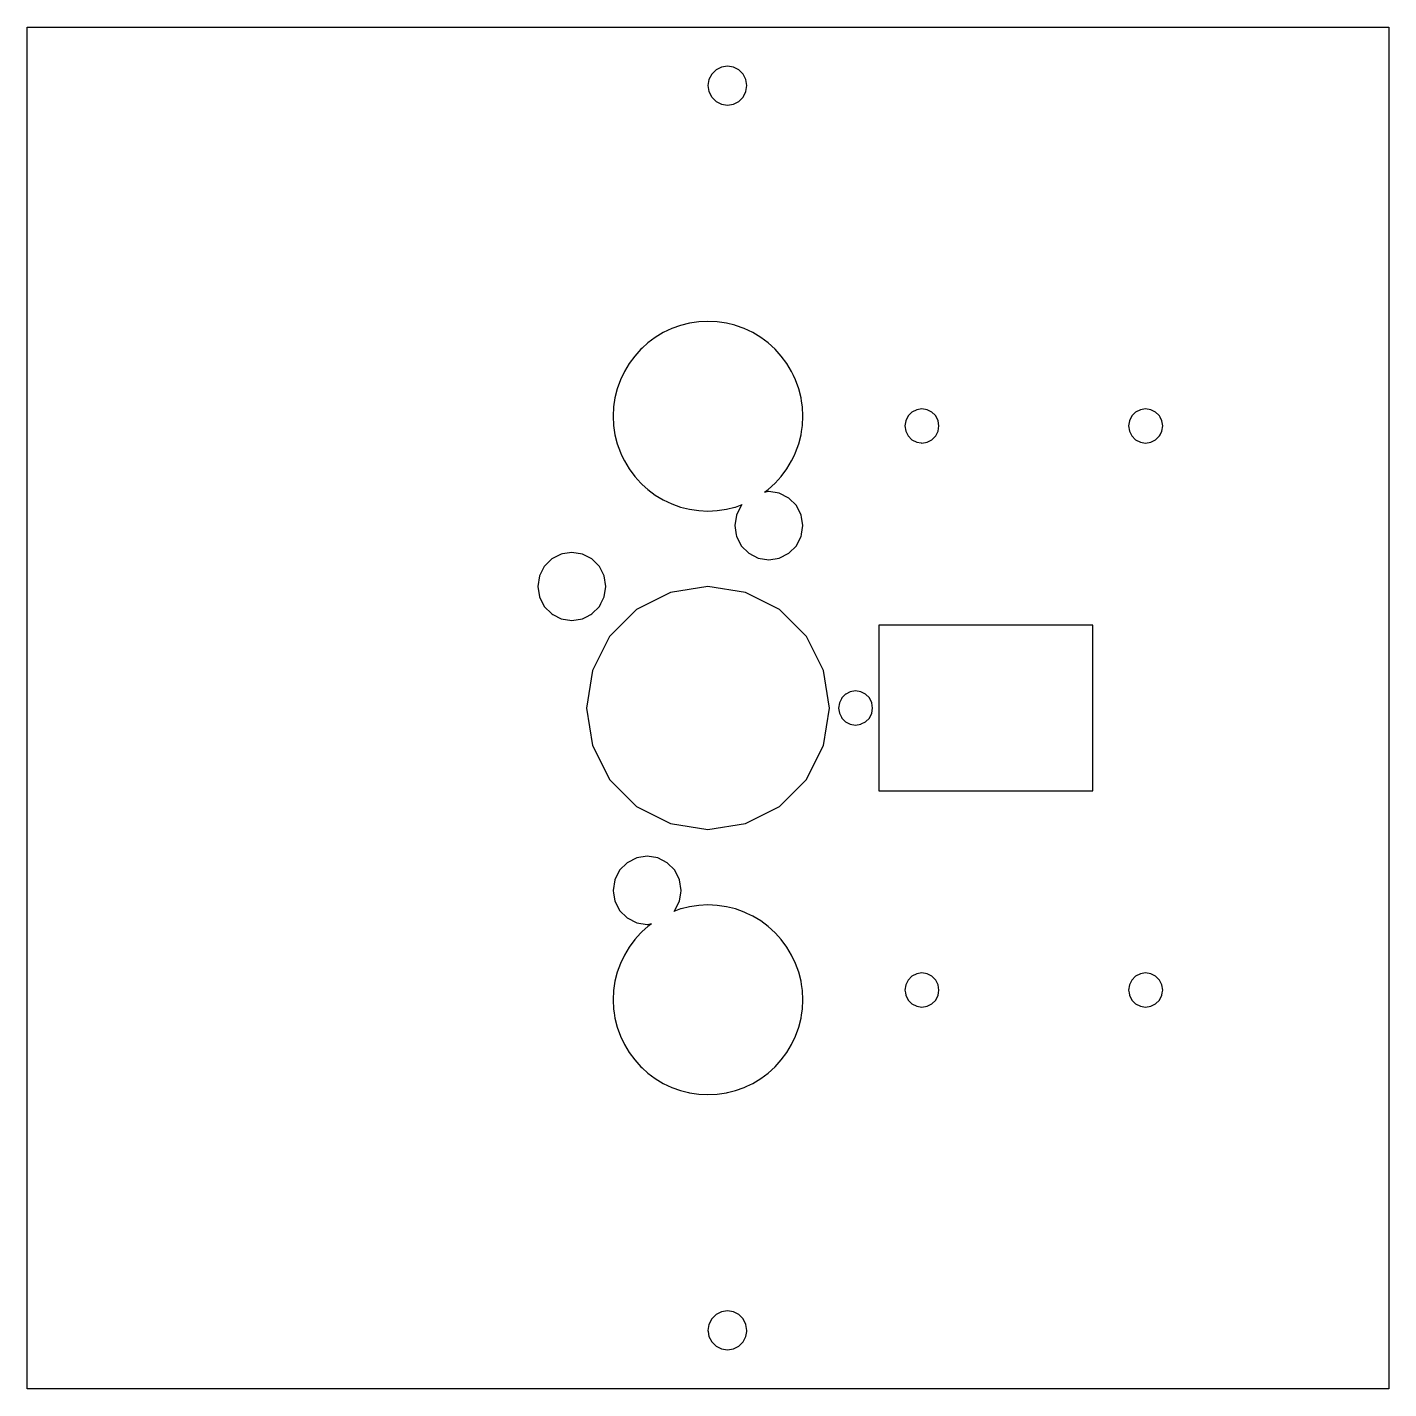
# Model space of a CAD drawing. Extents: x 31 to 171, y 95 to 235.
import ezdxf

# ---------------------------------------------------------------- set-up
doc = ezdxf.new("R2010")
doc.units = 0
doc.layers.add('Ebene_1', color=7, linetype='CONTINUOUS')

msp = doc.modelspace()

# ---------------------------------------------------------------- linework, layer by layer
at = {"layer": 'Ebene_1', "color": 1}
for points in [[(30.768416, 94.79762), (30.768416, 234.79762), (83.265216, 234.79762), (88.265189, 234.79762), (90.270167, 234.79762), (91.015171, 234.79762), (100.76512, 234.79762), (104.77012, 234.79762), (113.27112, 234.79762), (121.01512, 234.79762), (124.52012, 234.79762), (144.01612, 234.79762), (147.52112, 234.79762), (170.76812, 234.79762), (170.76812, 192.04562), (170.76812, 173.29962), (170.76812, 169.79962), (170.76812, 159.79462), (170.76812, 156.29462), (170.76812, 152.29462), (170.76812, 134.04462), (170.76812, 98.79462), (170.76812, 94.79762), (100.76512, 94.79762), (91.015171, 94.79762), (88.265189, 94.79762), (83.265216, 94.79762)], [(100.86418, 228.178484), (101.12731, 227.661482), (101.14821, 227.620482), (101.59121, 227.177481), (102.14921, 226.893481), (102.76821, 226.795481), (103.38721, 226.893481), (103.94521, 227.177481), (104.38821, 227.620482), (104.40911, 227.661482), (104.67225, 228.178484), (104.77025, 228.797484), (104.67225, 229.416483), (104.38825, 229.974482), (103.94525, 230.417483), (103.38725, 230.701483), (102.76825, 230.800483), (102.14925, 230.701483), (101.59125, 230.417483), (101.14825, 229.974482), (100.86425, 229.416483), (100.76525, 228.797484)], [(124.18616, 194.82749), (124.12016, 194.89349), (123.79816, 195.21549), (123.31016, 195.46449), (122.76816, 195.55049), (122.22616, 195.46449), (121.73816, 195.21549), (121.41616, 194.89349), (121.35016, 194.82749), (121.10116, 194.33949), (121.01516, 193.79749), (121.10116, 193.25549), (121.35016, 192.76749), (121.73816, 192.37949), (122.22616, 192.13049), (122.67216, 192.06059), (122.76816, 192.04549), (123.31016, 192.13049), (123.79816, 192.37949), (124.18616, 192.76749), (124.43516, 193.25549), (124.52016, 193.79749), (124.43516, 194.33949)], [(147.43516, 194.33949), (147.24816, 194.70598), (147.18616, 194.82749), (147.12016, 194.89349), (146.79816, 195.21549), (146.31016, 195.46449), (145.76816, 195.55049), (145.22616, 195.46449), (144.73816, 195.21549), (144.41616, 194.89349), (144.35016, 194.82749), (144.10116, 194.33949), (144.01616, 193.79749), (144.10116, 193.25549), (144.35016, 192.76749), (144.73816, 192.37949), (145.22616, 192.13049), (145.76816, 192.04549), (146.31016, 192.13049), (146.79816, 192.37949), (147.18616, 192.76749), (147.24816, 192.889), (147.43516, 193.25549), (147.52116, 193.79749)], [(84.709247, 174.46349), (84.807547, 174.41349), (85.686254, 173.96649), (86.768248, 173.79449), (87.850239, 173.96649), (88.265239, 174.1776), (88.728946, 174.41349), (88.827246, 174.46349), (89.60224, 175.23849), (89.76436, 175.55719), (90.099237, 176.21549), (90.270237, 177.29749), (90.269757, 177.30049), (90.099237, 178.37949), (89.60224, 179.35649), (88.827246, 180.13149), (88.265249, 180.41738), (87.850249, 180.62849), (86.768258, 180.80049), (85.808261, 180.64788), (85.686264, 180.62848), (84.709267, 180.13148), (83.934273, 179.35648), (83.437276, 178.37948), (83.265276, 177.29748), (83.437276, 176.21548), (83.934273, 175.23848)], [(96.905248, 152.90655), (100.76824, 152.29455), (104.63124, 152.90655), (108.11724, 154.68255), (110.88324, 157.44855), (111.17924, 158.02955), (112.65924, 160.93455), (113.27124, 164.79755), (112.65924, 168.66055), (110.88324, 172.14655), (108.11724, 174.91255), (104.63124, 176.68855), (100.76824, 177.30055), (96.905248, 176.68855), (93.419279, 174.91255), (90.653284, 172.14655), (88.877306, 168.66055), (88.265309, 164.79755), (88.877306, 160.93455), (90.357297, 158.02955), (90.653284, 157.44855), (93.419279, 154.68255)], [(140.34525, 169.79949), (140.34525, 173.29949), (121.01525, 173.29949), (118.34025, 173.29949), (118.34025, 163.04449), (118.34025, 156.29449), (121.01525, 156.29449), (140.34525, 156.29449), (140.34525, 159.79449)], [(115.40124, 163.13055), (115.94324, 163.04455), (116.48524, 163.13055), (116.52824, 163.15245), (116.97324, 163.37951), (117.36124, 163.76751), (117.61024, 164.25551), (117.69524, 164.79751), (117.61024, 165.33951), (117.36124, 165.82751), (116.97324, 166.21551), (116.96144, 166.22151), (116.4852, 166.46451), (115.9432, 166.54951), (115.4012, 166.46451), (114.92495, 166.22151), (114.91315, 166.21551), (114.52515, 165.82751), (114.48015, 165.73931), (114.27615, 165.33951), (114.19015, 164.79751), (114.27615, 164.25551), (114.48015, 163.8557), (114.52515, 163.7675), (114.91315, 163.3795)], [(122.22618, 134.13048), (122.76818, 134.04448), (123.31018, 134.13048), (123.79818, 134.37948), (124.18618, 134.76748), (124.43518, 135.25548), (124.47378, 135.50148), (124.52018, 135.79748), (124.43518, 136.33948), (124.18618, 136.82748), (123.79818, 137.21548), (123.31018, 137.46448), (122.76818, 137.54948), (122.22618, 137.46448), (121.73818, 137.21548), (121.35018, 136.82748), (121.10118, 136.33948), (121.01518, 135.79748), (121.06218, 135.50148), (121.10118, 135.25548), (121.35018, 134.76748), (121.73818, 134.37948)], [(145.22625, 134.13048), (145.76825, 134.04448), (146.31025, 134.13048), (146.79825, 134.37948), (147.18625, 134.76748), (147.43525, 135.25548), (147.47425, 135.50148), (147.52125, 135.79748), (147.43525, 136.33948), (147.18625, 136.82748), (146.79825, 137.21548), (146.31025, 137.46448), (145.76825, 137.54948), (145.22625, 137.46448), (144.73825, 137.21548), (144.35025, 136.82748), (144.10125, 136.33948), (144.01625, 135.79748), (144.06265, 135.50148), (144.10125, 135.25548), (144.35025, 134.76748), (144.73825, 134.37948)], [(104.67216, 100.17848), (104.75246, 100.68549), (104.77016, 100.79749), (104.67216, 101.41649), (104.38816, 101.97449), (103.94516, 102.41749), (103.38716, 102.70149), (102.76816, 102.79949), (102.14916, 102.70149), (101.59116, 102.41749), (101.14816, 101.97449), (100.86416, 101.41649), (100.76516, 100.79749), (100.78306, 100.68549), (100.86416, 100.17848), (101.14816, 99.62048), (101.59116, 99.17748), (102.14916, 98.89349), (102.76816, 98.79449), (103.38716, 98.89349), (103.94516, 99.17748), (104.38816, 99.62048)]]:
    msp.add_lwpolyline(points, close=True, dxfattribs=at)
for points in [[(104.29009, 185.71246), (104.19019, 185.61256), (104.18419, 185.60656), (103.68719, 184.62956), (103.51519, 183.54756), (103.66493, 182.60556), (103.68723, 182.46556), (104.18423, 181.48856), (104.95923, 180.71356), (105.93622, 180.21656), (107.01823, 180.04456), (108.10023, 180.21656), (109.07723, 180.71356), (109.85223, 181.48856), (110.34922, 182.46556), (110.37152, 182.60556), (110.38422, 182.68576), (110.52123, 183.54759), (110.38422, 184.40942), (110.34922, 184.62959), (109.85223, 185.60659), (109.07723, 186.38159), (108.10023, 186.87859), (107.01823, 187.04959), (106.70639, 187.00029), (106.57977, 186.98029), (106.67327, 187.04959), (106.95524, 187.25859), (107.66424, 187.90159), (108.30724, 188.61059), (108.87724, 189.37959), (109.36924, 190.20059), (109.65152, 190.79759), (109.77824, 191.06559), (110.10124, 191.96659), (110.33324, 192.89459), (110.38424, 193.23712), (110.47424, 193.84159), (110.52124, 194.79759), (110.47424, 195.75359), (110.38424, 196.35806), (110.33324, 196.70059), (110.10124, 197.62859), (109.77824, 198.52959), (109.56073, 198.989599), (109.36924, 199.394599), (108.87724, 200.215599), (108.30724, 200.984599), (107.66424, 201.693598), (106.95524, 202.336598), (106.18624, 202.906599), (105.36524, 203.398598), (104.50024, 203.807599), (103.59924, 204.130599), (103.51524, 204.151599), (102.67124, 204.362598), (102.19224, 204.433918), (101.72423, 204.503598), (100.76824, 204.550598), (100.76524, 204.55045), (99.812243, 204.5036), (98.865249, 204.3626), (97.937252, 204.1306), (97.036248, 203.8076), (96.171264, 203.3986), (95.350267, 202.9066), (94.581263, 202.3366), (94.000266, 201.809685), (93.872276, 201.6936), (93.229269, 200.9846), (92.659272, 200.2156), (92.167275, 199.3946), (91.758288, 198.5296), (91.435281, 197.6286), (91.203291, 196.7006), (91.062281, 195.7536), (91.015281, 194.7976), (91.062281, 193.8416), (91.203291, 192.8946), (91.435281, 191.9666), (91.758288, 191.0656), (91.884998, 190.7976), (92.167275, 190.2006), (92.659272, 189.3796), (93.229269, 188.6106), (93.872276, 187.9016), (94.000266, 187.78551), (94.581263, 187.2586), (95.350267, 186.6886), (96.171264, 186.1966), (97.036248, 185.7876), (97.937252, 185.4646), (98.865249, 185.2326), (99.812243, 185.0916), (100.76524, 185.0447), (100.76824, 185.04455), (101.72423, 185.09155), (102.19224, 185.16125), (102.67124, 185.23255), (103.51524, 185.44355), (103.59924, 185.46455), (104.28979, 185.71211)], [(94.95557, 142.61415), (94.86177, 142.54465), (94.581163, 142.33665), (94.000156, 141.80974), (93.872166, 141.69365), (93.828666, 141.64565), (93.229199, 140.98465), (92.659202, 140.21565), (92.167205, 139.39465), (91.758218, 138.52965), (91.435221, 137.62865), (91.203221, 136.70065), (91.062211, 135.75365), (91.015211, 134.79765), (91.062211, 133.84165), (91.120011, 133.45365), (91.203211, 132.89465), (91.435211, 131.96665), (91.758208, 131.06565), (92.167195, 130.20065), (92.659202, 129.37965), (93.229189, 128.61065), (93.872196, 127.90165), (94.000186, 127.78557), (94.581193, 127.25865), (95.350187, 126.68865), (96.171184, 126.19665), (97.036178, 125.78765), (97.937172, 125.46465), (98.749169, 125.26165), (98.865169, 125.23265), (99.812163, 125.09165), (100.76516, 125.04475), (100.76816, 125.0446), (101.72416, 125.0916), (102.67116, 125.2326), (102.78716, 125.2616), (103.59916, 125.46461), (104.50016, 125.7876), (104.77016, 125.91527), (105.36516, 126.19661), (106.18616, 126.6886), (106.95516, 127.2586), (107.66416, 127.90161), (108.30716, 128.61061), (108.87716, 129.37961), (109.36916, 130.20061), (109.77816, 131.06561), (110.10116, 131.9666), (110.33316, 132.89461), (110.38416, 133.23714), (110.47416, 133.8416), (110.52116, 134.79761), (110.47416, 135.75361), (110.38416, 136.35807), (110.33316, 136.7006), (110.10116, 137.6286), (109.77816, 138.52959), (109.36916, 139.3946), (108.87716, 140.2156), (108.30716, 140.9846), (107.70769, 141.6456), (107.66419, 141.6936), (106.95519, 142.3366), (106.18619, 142.9066), (105.36519, 143.3986), (104.77019, 143.67993), (104.50019, 143.80759), (103.59919, 144.1306), (102.67119, 144.3626), (102.19219, 144.4339), (101.72418, 144.5036), (100.76819, 144.5496), (100.76519, 144.54945), (99.812193, 144.50355), (98.865199, 144.36255), (98.020202, 144.1513), (97.937202, 144.1306), (97.246648, 143.88304), (97.346548, 143.98294), (97.352548, 143.98894), (97.849545, 144.96594), (97.972182, 145.74194), (98.020582, 146.04794), (97.849585, 147.12994), (97.352588, 148.10694), (96.577591, 148.88194), (95.600597, 149.37894), (94.518603, 149.54994), (93.436609, 149.37894), (92.459615, 148.88194), (91.684618, 148.10694), (91.187621, 147.12994), (91.015621, 146.04794), (91.064221, 145.74194), (91.187581, 144.96594), (91.684578, 143.98894), (92.459575, 143.21394), (93.436569, 142.71694), (94.518563, 142.54494), (94.82878, 142.59424), (94.95599, 142.61444)]]:
    msp.add_lwpolyline(points, dxfattribs=at)

doc.saveas('drawing.dxf')
